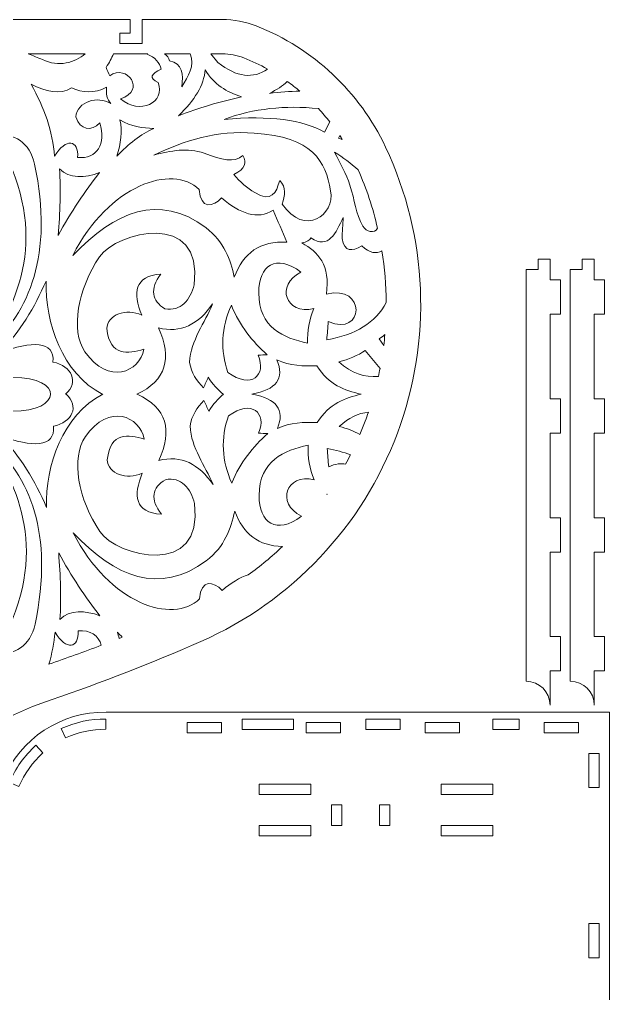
# Model space of a CAD drawing. Header units: millimetres. Extents: x -416 to 416, y -276 to 276.
# Drawn here: x -229.1 to -57.3, y -8.3 to 275.6 of the extents above; entities that cross this region are included whole.
import ezdxf

# ---------------------------------------------------------------- set-up
doc = ezdxf.new("R2010")
doc.units = ezdxf.units.MM
doc.header["$MEASUREMENT"] = 0
doc.layers.add('Camada 1', color=7, linetype='Continuous')

msp = doc.modelspace()

# ---------------------------------------------------------------- linework, layer by layer
at = {"layer": 'Camada 1', "color": 250, "lineweight": 20}
for points, knots in [([(-290.6344, 275.5761), (-290.6344, 275.5761), (-377.8679, 275.5761), (-377.8679, 275.5761), (-377.8679, 275.5761), (-377.8679, 275.5761), (-377.8679, 268.5761), (-377.8679, 268.5761), (-377.8679, 268.5761), (-377.8679, 268.5761), (-387.3679, 268.5761), (-387.3679, 268.5761), (-387.3679, 268.5761), (-387.3679, 268.5761), (-387.3679, 271.5761), (-387.3679, 271.5761), (-387.3679, 271.5761), (-387.3679, 271.5761), (-384.2682, 271.5761), (-384.2682, 271.5761), (-384.2682, 271.5761), (-384.0046, 270.9594), (-383.4543, 270.5352), (-382.818, 270.5352), (-382.818, 270.5352), (-382.1818, 270.5352), (-381.6314, 270.9594), (-381.3679, 271.5761), (-381.3679, 271.5761), (-381.3679, 271.5761), (-381.3679, 275.5761), (-381.3679, 275.5761), (-381.3679, 275.5761), (-381.3679, 275.5761), (-406.3679, 275.5761), (-406.3679, 275.5761), (-406.3679, 275.5761), (-406.3679, 275.5761), (-406.3679, -3.223), (-406.3679, -3.223), (-406.3679, -3.223), (-406.3679, -3.223), (-314.7693, -3.223), (-314.7693, -3.223), (-314.7693, -3.223), (-301.6528, -3.4083), (-289.7517, 4.4303), (-284.7424, 16.554), (-284.7424, 16.554), (-272.896, 45.2252), (-249.2413, 67.3809), (-219.8569, 77.3276), (-219.8569, 77.3276), (-205.1002, 82.3227), (-190.5745, 87.9761), (-176.3235, 94.2707), (-176.3235, 94.2707), (-149.8342, 105.971), (-129.1857, 127.8633), (-119.0531, 154.9909), (-119.0531, 154.9909), (-108.9206, 182.1185), (-110.1611, 212.1867), (-122.494, 238.388), (-122.494, 238.388), (-130.0882, 254.5215), (-143.5531, 267.1487), (-160.1405, 273.6924), (-160.1405, 273.6924), (-163.2956, 274.937), (-166.657, 275.5761), (-170.0487, 275.5761), (-170.0487, 275.5761), (-170.0487, 275.5761), (-193.4011, 275.5761), (-193.4011, 275.5761), (-193.4011, 275.5761), (-193.4011, 275.5761), (-193.4011, 268.5761), (-193.4011, 268.5761), (-193.4011, 268.5761), (-193.4011, 268.5761), (-199.9011, 268.5761), (-199.9011, 268.5761), (-199.9011, 268.5761), (-199.9011, 268.5761), (-199.9011, 271.5761), (-199.9011, 271.5761), (-199.9011, 271.5761), (-199.9011, 271.5761), (-196.9011, 271.5761), (-196.9011, 271.5761), (-196.9011, 271.5761), (-196.9011, 271.5761), (-196.9011, 275.5761), (-196.9011, 275.5761), (-196.9011, 275.5761), (-196.9011, 275.5761), (-287.1344, 275.5761), (-287.1344, 275.5761), (-287.1344, 275.5761), (-287.1344, 275.5761), (-287.1344, 268.5761), (-287.1344, 268.5761), (-287.1344, 268.5761), (-287.1344, 268.5761), (-293.6344, 268.5761), (-293.6344, 268.5761), (-293.6344, 268.5761), (-293.6344, 268.5761), (-293.6344, 271.5761), (-293.6344, 271.5761), (-293.6344, 271.5761), (-293.6344, 271.5761), (-290.6344, 271.5761), (-290.6344, 271.5761), (-290.6344, 271.5761), (-290.6344, 271.5761), (-290.6344, 275.5761), (-290.6344, 275.5761)], [0, 0, 0, 0, 0.03225806, 0.03225806, 0.03225806, 0.03225806, 0.06451613, 0.06451613, 0.06451613, 0.06451613, 0.09677419, 0.09677419, 0.09677419, 0.09677419, 0.12903226, 0.12903226, 0.12903226, 0.12903226, 0.16129032, 0.16129032, 0.16129032, 0.16129032, 0.19354839, 0.19354839, 0.19354839, 0.19354839, 0.22580645, 0.22580645, 0.22580645, 0.22580645, 0.25806452, 0.25806452, 0.25806452, 0.25806452, 0.29032258, 0.29032258, 0.29032258, 0.29032258, 0.32258065, 0.32258065, 0.32258065, 0.32258065, 0.35483871, 0.35483871, 0.35483871, 0.35483871, 0.38709677, 0.38709677, 0.38709677, 0.38709677, 0.41935484, 0.41935484, 0.41935484, 0.41935484, 0.4516129, 0.4516129, 0.4516129, 0.4516129, 0.48387097, 0.48387097, 0.48387097, 0.48387097, 0.51612903, 0.51612903, 0.51612903, 0.51612903, 0.5483871, 0.5483871, 0.5483871, 0.5483871, 0.58064516, 0.58064516, 0.58064516, 0.58064516, 0.61290323, 0.61290323, 0.61290323, 0.61290323, 0.64516129, 0.64516129, 0.64516129, 0.64516129, 0.67741935, 0.67741935, 0.67741935, 0.67741935, 0.70967742, 0.70967742, 0.70967742, 0.70967742, 0.74193548, 0.74193548, 0.74193548, 0.74193548, 0.77419355, 0.77419355, 0.77419355, 0.77419355, 0.80645161, 0.80645161, 0.80645161, 0.80645161, 0.83870968, 0.83870968, 0.83870968, 0.83870968, 0.87096774, 0.87096774, 0.87096774, 0.87096774, 0.90322581, 0.90322581, 0.90322581, 0.90322581, 0.93548387, 0.93548387, 0.93548387, 0.93548387, 1, 1, 1, 1]), ([(-209.9762, 265.5761), (-209.9762, 265.5761), (-226.5545, 265.5761), (-226.5545, 265.5761), (-226.5545, 265.5761), (-225.1824, 265.0114), (-223.803, 264.4577), (-222.4164, 263.9148), (-222.4164, 263.9148), (-217.8004, 261.5439), (-212.9286, 263.0117), (-209.9762, 265.5761)], [0, 0, 0, 0, 0.25, 0.25, 0.25, 0.25, 0.5, 0.5, 0.5, 0.5, 1, 1, 1, 1]), ([(-191.75, 265.5761), (-191.75, 265.5761), (-201.7753, 265.5761), (-201.7753, 265.5761), (-201.7753, 265.5761), (-202.2512, 264.3292), (-202.9515, 263.0151), (-203.9098, 261.6235), (-203.9098, 261.6235), (-203.5574, 260.8011), (-203.205, 259.9784), (-202.8526, 259.156), (-202.8526, 259.156), (-197.7942, 262.7924), (-192.0978, 254.8199), (-199.68, 252.4585), (-199.68, 252.4585), (-194.0735, 247.5916), (-186.4816, 251.4353), (-188.7523, 257.2172), (-188.7523, 257.2172), (-191.606, 258.5101), (-190.6586, 259.8022), (-187.8713, 261.0949), (-187.8713, 261.0949), (-188.2777, 263.0363), (-189.6385, 264.5), (-191.9249, 265.5012), (-191.9249, 265.5012), (-191.9249, 265.5012), (-191.75, 265.5761), (-191.75, 265.5761)], [0, 0, 0, 0, 0.11111111, 0.11111111, 0.11111111, 0.11111111, 0.22222222, 0.22222222, 0.22222222, 0.22222222, 0.33333333, 0.33333333, 0.33333333, 0.33333333, 0.44444444, 0.44444444, 0.44444444, 0.44444444, 0.55555556, 0.55555556, 0.55555556, 0.55555556, 0.66666667, 0.66666667, 0.66666667, 0.66666667, 0.77777778, 0.77777778, 0.77777778, 0.77777778, 1, 1, 1, 1]), ([(-179.3784, 265.5761), (-179.3784, 265.5761), (-186.9104, 265.5761), (-186.9104, 265.5761), (-186.9104, 265.5761), (-186.1332, 265.0423), (-185.6158, 264.3783), (-185.4035, 263.5623), (-185.4035, 263.5623), (-181.7533, 262.6864), (-181.2954, 259.6818), (-181.8785, 255.9835), (-181.8785, 255.9835), (-179.9769, 259.0284), (-177.938, 262.0538), (-179.3784, 265.5761)], [0, 0, 0, 0, 0.2, 0.2, 0.2, 0.2, 0.4, 0.4, 0.4, 0.4, 0.6, 0.6, 0.6, 0.6, 1, 1, 1, 1]), ([(-156.8764, 261.128), (-159.1047, 262.3556), (-161.4194, 263.447), (-163.8102, 264.3901), (-163.8102, 264.3901), (-165.7957, 265.1733), (-167.9143, 265.5761), (-170.0487, 265.5761), (-170.0487, 265.5761), (-170.0487, 265.5761), (-173.4, 265.5761), (-173.4, 265.5761), (-173.4, 265.5761), (-173.4, 265.5761), (-171.3036, 263.0337), (-171.3036, 263.0337), (-171.3036, 263.0337), (-165.7869, 258.6237), (-161.0256, 258.244), (-156.8764, 261.128)], [0, 0, 0, 0, 0.16666667, 0.16666667, 0.16666667, 0.16666667, 0.33333333, 0.33333333, 0.33333333, 0.33333333, 0.5, 0.5, 0.5, 0.5, 0.66666667, 0.66666667, 0.66666667, 0.66666667, 1, 1, 1, 1]), ([(-175.0048, 260.9186), (-172.5936, 256.6038), (-168.7226, 254.4793), (-164.4298, 252.9873), (-164.4298, 252.9873), (-170.7893, 251.6647), (-176.8706, 249.7863), (-182.7599, 247.5235), (-182.7599, 247.5235), (-178.1082, 251.9885), (-175.4269, 256.4539), (-175.0048, 260.9186)], [0, 0, 0, 0, 0.25, 0.25, 0.25, 0.25, 0.5, 0.5, 0.5, 0.5, 1, 1, 1, 1]), ([(-212.1938, 235.3621), (-211.8342, 240.4287), (-215.6671, 241.224), (-218.8914, 235.7148), (-218.8914, 235.7148), (-219.4963, 242.9471), (-221.8703, 249.9262), (-225.7649, 256.6886), (-225.7649, 256.6886), (-221.4344, 254.564), (-217.3454, 253.5221), (-213.9562, 255.631), (-213.9562, 255.631), (-210.7513, 254.2718), (-207.4087, 253.8758), (-203.7336, 255.8072), (-203.7336, 255.8072), (-204.0089, 253.9921), (-203.6345, 252.3937), (-202.4999, 251.0485), (-202.4999, 251.0485), (-206.4121, 253.4399), (-212.2184, 251.7139), (-212.7224, 247.1711), (-212.7224, 247.1711), (-211.5051, 243.2873), (-208.1832, 242.8859), (-205.6725, 245.4082), (-205.6725, 245.4082), (-203.8965, 239.3233), (-206.5082, 234.8079), (-212.1938, 235.3621)], [0, 0, 0, 0, 0.11111111, 0.11111111, 0.11111111, 0.11111111, 0.22222222, 0.22222222, 0.22222222, 0.22222222, 0.33333333, 0.33333333, 0.33333333, 0.33333333, 0.44444444, 0.44444444, 0.44444444, 0.44444444, 0.55555556, 0.55555556, 0.55555556, 0.55555556, 0.66666667, 0.66666667, 0.66666667, 0.66666667, 0.77777778, 0.77777778, 0.77777778, 0.77777778, 1, 1, 1, 1]), ([(-147.48, 254.7207), (-148.6525, 255.6951), (-149.8631, 256.6249), (-151.1086, 257.5087), (-151.1086, 257.5087), (-152.4558, 256.2296), (-154.1815, 255.0574), (-156.3223, 254.0449), (-156.3223, 254.0449), (-153.3128, 254.3943), (-150.3635, 254.6234), (-147.48, 254.7207)], [0, 0, 0, 0, 0.25, 0.25, 0.25, 0.25, 0.5, 0.5, 0.5, 0.5, 1, 1, 1, 1]), ([(-138.7421, 245.7616), (-139.7893, 247.0876), (-140.8911, 248.3671), (-142.0438, 249.5975), (-142.0438, 249.5975), (-151.7186, 250.5904), (-160.9134, 249.6614), (-169.5412, 246.466), (-169.5412, 246.466), (-156.1776, 247.6395), (-146.5973, 246.2908), (-140.2834, 242.7648), (-140.2834, 242.7648), (-140.2834, 242.7648), (-138.7421, 245.7616), (-138.7421, 245.7616)], [0, 0, 0, 0, 0.2, 0.2, 0.2, 0.2, 0.4, 0.4, 0.4, 0.4, 0.6, 0.6, 0.6, 0.6, 1, 1, 1, 1]), ([(-189.9861, 243.8223), (-193.8194, 242.1186), (-197.3739, 239.2984), (-200.7375, 235.7148), (-200.7375, 235.7148), (-199.5929, 239.4521), (-199.1206, 243.0222), (-199.8562, 246.2898), (-199.8562, 246.2898), (-196.5661, 244.3112), (-193.2764, 243.9163), (-189.9861, 243.8223)], [0, 0, 0, 0, 0.25, 0.25, 0.25, 0.25, 0.5, 0.5, 0.5, 0.5, 1, 1, 1, 1]), ([(-224.7225, 233.4366), (-219.1416, 206.9201), (-226.2569, 190.3803), (-238.2019, 179.6304), (-238.2019, 179.6304), (-228.5108, 195.8226), (-220.3295, 214.0206), (-236.0853, 242.0143), (-236.0853, 242.0143), (-230.8243, 242.3967), (-226.0689, 239.834), (-224.7225, 233.4366)], [0, 0, 0, 0, 0.25, 0.25, 0.25, 0.25, 0.5, 0.5, 0.5, 0.5, 1, 1, 1, 1]), ([(-175.3574, 236.5958), (-180.0503, 238.3518), (-185.1098, 237.2648), (-189.9861, 236.0672), (-189.9861, 236.0672), (-180.9967, 240.2812), (-171.6009, 243.3751), (-160.7286, 242.4124), (-160.7286, 242.4124), (-143.8276, 241.436), (-139.8737, 234.1832), (-138.5211, 225.6684), (-138.5211, 225.6684), (-137.1672, 218.5347), (-145.9711, 212.1342), (-152.6211, 221.791), (-152.6211, 221.791), (-151.7651, 224.2639), (-151.3545, 226.6632), (-153.3262, 228.6648), (-153.3262, 228.6648), (-154.3286, 225.0287), (-155.7737, 222.1678), (-160.5524, 225.1396), (-160.5524, 225.1396), (-162.8613, 226.3979), (-164.8831, 228.2289), (-166.721, 230.4272), (-166.721, 230.4272), (-163.2757, 231.9921), (-162.8229, 233.8564), (-164.0774, 235.891), (-164.0774, 235.891), (-166.6212, 233.6935), (-170.2094, 234.6696), (-175.3574, 236.5958)], [0, 0, 0, 0, 0.1, 0.1, 0.1, 0.1, 0.2, 0.2, 0.2, 0.2, 0.3, 0.3, 0.3, 0.3, 0.4, 0.4, 0.4, 0.4, 0.5, 0.5, 0.5, 0.5, 0.6, 0.6, 0.6, 0.6, 0.7, 0.7, 0.7, 0.7, 0.8, 0.8, 0.8, 0.8, 1, 1, 1, 1]), ([(-135.1123, 240.6349), (-135.3466, 241.0055), (-135.5847, 241.3734), (-135.8267, 241.7383), (-135.8267, 241.7383), (-135.8267, 241.7383), (-136.2298, 241.0022), (-136.2298, 241.0022), (-136.2298, 241.0022), (-135.8421, 240.8899), (-135.4695, 240.7675), (-135.1123, 240.6349)], [0, 0, 0, 0, 0.25, 0.25, 0.25, 0.25, 0.5, 0.5, 0.5, 0.5, 1, 1, 1, 1]), ([(-124.8253, 214.7498), (-126.1723, 220.558), (-128.0556, 226.2586), (-130.4705, 231.7695), (-130.4705, 231.7695), (-132.5748, 233.6776), (-134.8898, 235.3477), (-137.3286, 236.8622), (-137.3286, 236.8622), (-135.7424, 233.6896), (-133.9849, 230.6362), (-132.8649, 227.2707), (-132.8649, 227.2707), (-131.4414, 222.994), (-131.215, 218.8943), (-129.0933, 215.3721), (-129.0933, 215.3721), (-128.0467, 213.6349), (-125.8017, 213.0522), (-124.8253, 214.7498)], [0, 0, 0, 0, 0.16666667, 0.16666667, 0.16666667, 0.16666667, 0.33333333, 0.33333333, 0.33333333, 0.33333333, 0.5, 0.5, 0.5, 0.5, 0.66666667, 0.66666667, 0.66666667, 0.66666667, 1, 1, 1, 1]), ([(-166.5448, 200.4646), (-163.9708, 207.562), (-158.9554, 211.1095), (-151.2111, 210.6871), (-151.2111, 210.6871), (-152.5624, 213.8008), (-153.9134, 216.9147), (-155.2647, 220.0284), (-155.2647, 220.0284), (-159.6933, 217.0323), (-164.878, 219.0295), (-170.246, 223.5534), (-170.246, 223.5534), (-172.6646, 220.9276), (-176.4116, 220.1006), (-176.7674, 226.0209), (-176.7674, 226.0209), (-184.6826, 233.5813), (-202.986, 227.4493), (-213.6038, 206.8095), (-213.6038, 206.8095), (-201.3028, 219.7041), (-188.5403, 225.0571), (-174.8286, 214.9172), (-174.8286, 214.9172), (-169.4085, 210.6902), (-167.7176, 205.6352), (-166.5448, 200.4646)], [0, 0, 0, 0, 0.125, 0.125, 0.125, 0.125, 0.25, 0.25, 0.25, 0.25, 0.375, 0.375, 0.375, 0.375, 0.5, 0.5, 0.5, 0.5, 0.625, 0.625, 0.625, 0.625, 0.75, 0.75, 0.75, 0.75, 1, 1, 1, 1]), ([(-205.8487, 230.9561), (-209.93, 225.5739), (-214.2233, 219.4178), (-217.8339, 212.626), (-217.8339, 212.626), (-217.3395, 219.2767), (-217.0342, 225.8336), (-217.4812, 232.0133), (-217.4812, 232.0133), (-214.6539, 229.1973), (-209.9686, 229.3658), (-205.8487, 230.9561)], [0, 0, 0, 0, 0.25, 0.25, 0.25, 0.25, 0.5, 0.5, 0.5, 0.5, 1, 1, 1, 1]), ([(-203.6673, 185.4923), (-202.8029, 177.1775), (-197.5334, 178.1526), (-192.8984, 179.457), (-192.8984, 179.457), (-194.1683, 172.8593), (-203.1445, 168.7873), (-210.0575, 178.747), (-210.0575, 178.747), (-214.3516, 184.9339), (-212.149, 197.0881), (-205.7972, 206.4384), (-205.7972, 206.4384), (-200.8766, 213.682), (-175.56, 220.1767), (-178.2242, 198.273), (-178.2242, 198.273), (-179.3022, 193.9125), (-182.1541, 190.3242), (-186.7446, 191.2911), (-186.7446, 191.2911), (-190.6361, 193.4294), (-191.2162, 197.1599), (-187.9281, 201.3497), (-187.9281, 201.3497), (-195.7022, 200.8524), (-196.1301, 195.8915), (-193.4901, 189.3976), (-193.4901, 189.3976), (-198.0147, 191.5769), (-203.5213, 189.5059), (-203.6673, 185.4923)], [0, 0, 0, 0, 0.11111111, 0.11111111, 0.11111111, 0.11111111, 0.22222222, 0.22222222, 0.22222222, 0.22222222, 0.33333333, 0.33333333, 0.33333333, 0.33333333, 0.44444444, 0.44444444, 0.44444444, 0.44444444, 0.55555556, 0.55555556, 0.55555556, 0.55555556, 0.66666667, 0.66666667, 0.66666667, 0.66666667, 0.77777778, 0.77777778, 0.77777778, 0.77777778, 1, 1, 1, 1]), ([(-122.2901, 193.1012), (-122.3171, 198.1363), (-122.7327, 203.1671), (-123.5315, 208.1436), (-123.5315, 208.1436), (-125.1899, 207.2102), (-127.0851, 207.4019), (-129.4024, 209.5976), (-129.4024, 209.5976), (-132.254, 207.9433), (-134.5182, 207.7553), (-135.1318, 211.6937), (-135.1318, 211.6937), (-135.1318, 213.7898), (-134.8524, 215.7463), (-134.8524, 217.8424), (-134.8524, 217.8424), (-136.9562, 213.4136), (-139.0559, 208.3808), (-144.2152, 211.9734), (-144.2152, 211.9734), (-144.6198, 211.3008), (-145.3472, 210.7361), (-146.8701, 210.4361), (-146.8701, 210.4361), (-142.1075, 207.8391), (-138.5341, 204.0526), (-139.7433, 195.4838), (-139.7433, 195.4838), (-128.0065, 198.6144), (-128.5918, 182.8242), (-139.1844, 187.5184), (-139.1844, 187.5184), (-139.3243, 185.7018), (-139.4639, 184.0252), (-139.6037, 182.2085), (-139.6037, 182.2085), (-131.293, 183.678), (-125.3676, 187.1777), (-122.2901, 193.1012)], [0, 0, 0, 0, 0.09090909, 0.09090909, 0.09090909, 0.09090909, 0.18181818, 0.18181818, 0.18181818, 0.18181818, 0.27272727, 0.27272727, 0.27272727, 0.27272727, 0.36363636, 0.36363636, 0.36363636, 0.36363636, 0.45454545, 0.45454545, 0.45454545, 0.45454545, 0.54545455, 0.54545455, 0.54545455, 0.54545455, 0.63636364, 0.63636364, 0.63636364, 0.63636364, 0.72727273, 0.72727273, 0.72727273, 0.72727273, 0.81818182, 0.81818182, 0.81818182, 0.81818182, 1, 1, 1, 1]), ([(-143.3766, 191.2916), (-144.7658, 188.1339), (-145.295, 184.761), (-145.1933, 181.2301), (-145.1933, 181.2301), (-152.1365, 182.76), (-159.3993, 185.6951), (-159.4469, 195.9031), (-159.4469, 195.9031), (-159.4841, 203.8303), (-154.3704, 207.5033), (-147.1495, 201.9119), (-147.1495, 201.9119), (-154.5655, 198.085), (-151.7454, 189.5113), (-143.3766, 191.2916)], [0, 0, 0, 0, 0.2, 0.2, 0.2, 0.2, 0.4, 0.4, 0.4, 0.4, 0.6, 0.6, 0.6, 0.6, 1, 1, 1, 1]), ([(-81.5816, 202.6962), (-81.5816, 202.6962), (-81.5816, 82.6962), (-81.5816, 82.6962), (-81.5816, 82.6962), (-77.7156, 82.6962), (-74.5816, 79.5622), (-74.5816, 75.6962), (-74.5816, 75.6962), (-74.5816, 75.6962), (-74.5816, 85.6962), (-74.5816, 85.6962), (-74.5816, 85.6962), (-74.5816, 85.6962), (-71.5816, 85.6962), (-71.5816, 85.6962), (-71.5816, 85.6962), (-71.5816, 85.6962), (-71.5816, 95.6962), (-71.5816, 95.6962), (-71.5816, 95.6962), (-71.5816, 95.6962), (-74.5816, 95.6962), (-74.5816, 95.6962), (-74.5816, 95.6962), (-74.5816, 95.6962), (-74.5816, 120.3629), (-74.5816, 120.3629), (-74.5816, 120.3629), (-74.5816, 120.3629), (-71.5816, 120.3629), (-71.5816, 120.3629), (-71.5816, 120.3629), (-71.5816, 120.3629), (-71.5816, 130.3629), (-71.5816, 130.3629), (-71.5816, 130.3629), (-71.5816, 130.3629), (-74.5816, 130.3629), (-74.5816, 130.3629), (-74.5816, 130.3629), (-74.5816, 130.3629), (-74.5816, 155.0295), (-74.5816, 155.0295), (-74.5816, 155.0295), (-74.5816, 155.0295), (-71.5816, 155.0295), (-71.5816, 155.0295), (-71.5816, 155.0295), (-71.5816, 155.0295), (-71.5816, 165.0295), (-71.5816, 165.0295), (-71.5816, 165.0295), (-71.5816, 165.0295), (-74.5816, 165.0295), (-74.5816, 165.0295), (-74.5816, 165.0295), (-74.5816, 165.0295), (-74.5816, 189.6962), (-74.5816, 189.6962), (-74.5816, 189.6962), (-74.5816, 189.6962), (-71.5816, 189.6962), (-71.5816, 189.6962), (-71.5816, 189.6962), (-71.5816, 189.6962), (-71.5816, 199.6962), (-71.5816, 199.6962), (-71.5816, 199.6962), (-71.5816, 199.6962), (-74.5816, 199.6962), (-74.5816, 199.6962), (-74.5816, 199.6962), (-74.5816, 199.6962), (-74.5816, 205.6962), (-74.5816, 205.6962), (-74.5816, 205.6962), (-74.5816, 205.6962), (-78.0816, 205.6962), (-78.0816, 205.6962), (-78.0816, 205.6962), (-78.0816, 205.6962), (-78.0816, 202.6962), (-78.0816, 202.6962), (-78.0816, 202.6962), (-78.0816, 202.6962), (-81.5816, 202.6962), (-81.5816, 202.6962)], [0, 0, 0, 0, 0.04347826, 0.04347826, 0.04347826, 0.04347826, 0.08695652, 0.08695652, 0.08695652, 0.08695652, 0.13043478, 0.13043478, 0.13043478, 0.13043478, 0.17391304, 0.17391304, 0.17391304, 0.17391304, 0.2173913, 0.2173913, 0.2173913, 0.2173913, 0.26086957, 0.26086957, 0.26086957, 0.26086957, 0.30434783, 0.30434783, 0.30434783, 0.30434783, 0.34782609, 0.34782609, 0.34782609, 0.34782609, 0.39130435, 0.39130435, 0.39130435, 0.39130435, 0.43478261, 0.43478261, 0.43478261, 0.43478261, 0.47826087, 0.47826087, 0.47826087, 0.47826087, 0.52173913, 0.52173913, 0.52173913, 0.52173913, 0.56521739, 0.56521739, 0.56521739, 0.56521739, 0.60869565, 0.60869565, 0.60869565, 0.60869565, 0.65217391, 0.65217391, 0.65217391, 0.65217391, 0.69565217, 0.69565217, 0.69565217, 0.69565217, 0.73913043, 0.73913043, 0.73913043, 0.73913043, 0.7826087, 0.7826087, 0.7826087, 0.7826087, 0.82608696, 0.82608696, 0.82608696, 0.82608696, 0.86956522, 0.86956522, 0.86956522, 0.86956522, 0.91304348, 0.91304348, 0.91304348, 0.91304348, 1, 1, 1, 1]), ([(-68.6883, 202.6962), (-68.6883, 202.6962), (-68.6883, 82.6962), (-68.6883, 82.6962), (-68.6883, 82.6962), (-64.8223, 82.6962), (-61.6883, 79.5622), (-61.6883, 75.6962), (-61.6883, 75.6962), (-61.6883, 75.6962), (-61.6883, 85.6962), (-61.6883, 85.6962), (-61.6883, 85.6962), (-61.6883, 85.6962), (-58.6883, 85.6962), (-58.6883, 85.6962), (-58.6883, 85.6962), (-58.6883, 85.6962), (-58.6883, 95.6962), (-58.6883, 95.6962), (-58.6883, 95.6962), (-58.6883, 95.6962), (-61.6883, 95.6962), (-61.6883, 95.6962), (-61.6883, 95.6962), (-61.6883, 95.6962), (-61.6883, 120.3629), (-61.6883, 120.3629), (-61.6883, 120.3629), (-61.6883, 120.3629), (-58.6883, 120.3629), (-58.6883, 120.3629), (-58.6883, 120.3629), (-58.6883, 120.3629), (-58.6883, 130.3629), (-58.6883, 130.3629), (-58.6883, 130.3629), (-58.6883, 130.3629), (-61.6883, 130.3629), (-61.6883, 130.3629), (-61.6883, 130.3629), (-61.6883, 130.3629), (-61.6883, 155.0295), (-61.6883, 155.0295), (-61.6883, 155.0295), (-61.6883, 155.0295), (-58.6883, 155.0295), (-58.6883, 155.0295), (-58.6883, 155.0295), (-58.6883, 155.0295), (-58.6883, 165.0295), (-58.6883, 165.0295), (-58.6883, 165.0295), (-58.6883, 165.0295), (-61.6883, 165.0295), (-61.6883, 165.0295), (-61.6883, 165.0295), (-61.6883, 165.0295), (-61.6883, 189.6962), (-61.6883, 189.6962), (-61.6883, 189.6962), (-61.6883, 189.6962), (-58.6883, 189.6962), (-58.6883, 189.6962), (-58.6883, 189.6962), (-58.6883, 189.6962), (-58.6883, 199.6962), (-58.6883, 199.6962), (-58.6883, 199.6962), (-58.6883, 199.6962), (-61.6883, 199.6962), (-61.6883, 199.6962), (-61.6883, 199.6962), (-61.6883, 199.6962), (-61.6883, 205.6962), (-61.6883, 205.6962), (-61.6883, 205.6962), (-61.6883, 205.6962), (-65.1883, 205.6962), (-65.1883, 205.6962), (-65.1883, 205.6962), (-65.1883, 205.6962), (-65.1883, 202.6962), (-65.1883, 202.6962), (-65.1883, 202.6962), (-65.1883, 202.6962), (-68.6883, 202.6962), (-68.6883, 202.6962)], [0, 0, 0, 0, 0.04347826, 0.04347826, 0.04347826, 0.04347826, 0.08695652, 0.08695652, 0.08695652, 0.08695652, 0.13043478, 0.13043478, 0.13043478, 0.13043478, 0.17391304, 0.17391304, 0.17391304, 0.17391304, 0.2173913, 0.2173913, 0.2173913, 0.2173913, 0.26086957, 0.26086957, 0.26086957, 0.26086957, 0.30434783, 0.30434783, 0.30434783, 0.30434783, 0.34782609, 0.34782609, 0.34782609, 0.34782609, 0.39130435, 0.39130435, 0.39130435, 0.39130435, 0.43478261, 0.43478261, 0.43478261, 0.43478261, 0.47826087, 0.47826087, 0.47826087, 0.47826087, 0.52173913, 0.52173913, 0.52173913, 0.52173913, 0.56521739, 0.56521739, 0.56521739, 0.56521739, 0.60869565, 0.60869565, 0.60869565, 0.60869565, 0.65217391, 0.65217391, 0.65217391, 0.65217391, 0.69565217, 0.69565217, 0.69565217, 0.69565217, 0.73913043, 0.73913043, 0.73913043, 0.73913043, 0.7826087, 0.7826087, 0.7826087, 0.7826087, 0.82608696, 0.82608696, 0.82608696, 0.82608696, 0.86956522, 0.86956522, 0.86956522, 0.86956522, 0.91304348, 0.91304348, 0.91304348, 0.91304348, 1, 1, 1, 1]), ([(-221.2556, 133.3883), (-221.5991, 145.4669), (-216.5151, 160.388), (-204.8798, 166.3718), (-204.8798, 166.3718), (-204.8798, 166.3718), (-205.0181, 166.3718), (-205.0181, 166.3718), (-205.0181, 166.3718), (-216.6437, 172.3602), (-221.7236, 187.2741), (-221.3804, 199.3482), (-221.3804, 199.3482), (-224.6546, 191.685), (-229.0978, 184.3978), (-234.7483, 178.5165), (-234.7483, 178.5165), (-225.6245, 181.8041), (-218.7528, 182.1163), (-219.3752, 175.7315), (-219.3752, 175.7315), (-213.8243, 174.5677), (-211.7072, 169.9055), (-215.6991, 166.3646), (-215.6991, 166.3646), (-215.6991, 166.3646), (-215.5664, 166.3646), (-215.5664, 166.3646), (-215.5664, 166.3646), (-211.5853, 162.8248), (-213.7034, 158.168), (-219.2505, 157.0049), (-219.2505, 157.0049), (-218.6281, 150.6201), (-225.4998, 150.9323), (-234.6236, 154.2199), (-234.6236, 154.2199), (-228.9731, 148.3386), (-224.5299, 141.0514), (-221.2556, 133.3883)], [0, 0, 0, 0, 0.09090909, 0.09090909, 0.09090909, 0.09090909, 0.18181818, 0.18181818, 0.18181818, 0.18181818, 0.27272727, 0.27272727, 0.27272727, 0.27272727, 0.36363636, 0.36363636, 0.36363636, 0.36363636, 0.45454545, 0.45454545, 0.45454545, 0.45454545, 0.54545455, 0.54545455, 0.54545455, 0.54545455, 0.63636364, 0.63636364, 0.63636364, 0.63636364, 0.72727273, 0.72727273, 0.72727273, 0.72727273, 0.81818182, 0.81818182, 0.81818182, 0.81818182, 1, 1, 1, 1]), ([(-173.9949, 161.4279), (-172.7909, 163.5557), (-171.2421, 164.9939), (-169.6628, 166.3718), (-169.6628, 166.3718), (-169.6628, 166.3718), (-169.7958, 166.3718), (-169.7958, 166.3718), (-169.7958, 166.3718), (-171.3722, 167.7477), (-172.9176, 169.1843), (-174.1196, 171.3085), (-174.1196, 171.3085), (-174.5855, 170.2838), (-175.0511, 169.259), (-175.517, 168.2343), (-175.517, 168.2343), (-177.5196, 170.2144), (-179.0576, 172.5425), (-179.5696, 175.6406), (-179.5696, 175.6406), (-179.2338, 182.1711), (-175.14, 187.1501), (-172.8621, 192.6887), (-172.8621, 192.6887), (-176.909, 186.7416), (-182.2281, 184.0055), (-188.6527, 185.702), (-188.6527, 185.702), (-184.5775, 176.8966), (-186.3471, 170.3255), (-194.941, 166.3646), (-194.941, 166.3646), (-194.941, 166.3646), (-194.8011, 166.3646), (-194.8011, 166.3646), (-194.8011, 166.3646), (-186.2206, 162.4029), (-184.4554, 155.8345), (-188.528, 147.0344), (-188.528, 147.0344), (-182.1034, 148.7309), (-176.7843, 145.9948), (-172.7373, 140.0477), (-172.7373, 140.0477), (-175.0153, 145.5863), (-179.1091, 150.5653), (-179.4449, 157.0958), (-179.4449, 157.0958), (-178.9329, 160.1939), (-177.3949, 162.522), (-175.3923, 164.5021), (-175.3923, 164.5021), (-174.9264, 163.4774), (-174.4608, 162.4526), (-173.9949, 161.4279)], [0, 0, 0, 0, 0.06666667, 0.06666667, 0.06666667, 0.06666667, 0.13333333, 0.13333333, 0.13333333, 0.13333333, 0.2, 0.2, 0.2, 0.2, 0.26666667, 0.26666667, 0.26666667, 0.26666667, 0.33333333, 0.33333333, 0.33333333, 0.33333333, 0.4, 0.4, 0.4, 0.4, 0.46666667, 0.46666667, 0.46666667, 0.46666667, 0.53333333, 0.53333333, 0.53333333, 0.53333333, 0.6, 0.6, 0.6, 0.6, 0.66666667, 0.66666667, 0.66666667, 0.66666667, 0.73333333, 0.73333333, 0.73333333, 0.73333333, 0.8, 0.8, 0.8, 0.8, 0.86666667, 0.86666667, 0.86666667, 0.86666667, 1, 1, 1, 1]), ([(-159.5865, 177.7367), (-158.7016, 177.7833), (-157.8165, 177.8299), (-156.9316, 177.8765), (-156.9316, 177.8765), (-161.2582, 181.674), (-164.9487, 186.2358), (-167.4121, 192.2697), (-167.4121, 192.2697), (-170.3454, 185.7484), (-170.6735, 179.2273), (-168.3902, 172.7059), (-168.3902, 172.7059), (-161.6027, 167.7169), (-157.1032, 171.871), (-159.5865, 177.7367)], [0, 0, 0, 0, 0.2, 0.2, 0.2, 0.2, 0.4, 0.4, 0.4, 0.4, 0.6, 0.6, 0.6, 0.6, 1, 1, 1, 1]), ([(-123.0264, 180.5659), (-122.8964, 181.62), (-122.7838, 182.6759), (-122.6883, 183.7329), (-122.6883, 183.7329), (-123.2032, 183.3179), (-123.7681, 182.9029), (-124.3719, 182.488), (-124.3719, 182.488), (-124.3719, 182.488), (-123.0264, 180.5659), (-123.0264, 180.5659)], [0, 0, 0, 0, 0.25, 0.25, 0.25, 0.25, 0.5, 0.5, 0.5, 0.5, 1, 1, 1, 1]), ([(-124.5807, 171.4972), (-124.4114, 172.2649), (-124.2512, 173.0342), (-124.1007, 173.805), (-124.1007, 173.805), (-124.1007, 173.805), (-128.4243, 179.134), (-128.4243, 179.134), (-128.4243, 179.134), (-130.5683, 177.5983), (-133.2199, 176.5703), (-136.11, 175.7804), (-136.11, 175.7804), (-132.425, 172.2986), (-128.5503, 171.282), (-124.5807, 171.4972)], [0, 0, 0, 0, 0.2, 0.2, 0.2, 0.2, 0.4, 0.4, 0.4, 0.4, 0.6, 0.6, 0.6, 0.6, 1, 1, 1, 1]), ([(-142.4133, 158.074), (-138.842, 163.6948), (-134.2531, 165.2461), (-129.5573, 166.3718), (-129.5573, 166.3718), (-129.5573, 166.3718), (-129.7118, 166.3718), (-129.7118, 166.3718), (-129.7118, 166.3718), (-134.3973, 167.4969), (-138.9742, 169.0534), (-142.5381, 174.6624), (-142.5381, 174.6624), (-146.4042, 174.4539), (-150.2706, 174.6829), (-154.1368, 176.3393), (-154.1368, 176.3393), (-151.8422, 170.9389), (-154.3819, 167.666), (-161.4032, 166.3646), (-161.4032, 166.3646), (-161.4032, 166.3646), (-161.2411, 166.3646), (-161.2411, 166.3646), (-161.2411, 166.3646), (-154.2485, 165.0584), (-151.7216, 161.7877), (-154.0121, 156.3972), (-154.0121, 156.3972), (-150.1459, 158.0535), (-146.2795, 158.2825), (-142.4133, 158.074)], [0, 0, 0, 0, 0.11111111, 0.11111111, 0.11111111, 0.11111111, 0.22222222, 0.22222222, 0.22222222, 0.22222222, 0.33333333, 0.33333333, 0.33333333, 0.33333333, 0.44444444, 0.44444444, 0.44444444, 0.44444444, 0.55555556, 0.55555556, 0.55555556, 0.55555556, 0.66666667, 0.66666667, 0.66666667, 0.66666667, 0.77777778, 0.77777778, 0.77777778, 0.77777778, 1, 1, 1, 1]), ([(-231.2389, 161.4367), (-216.6167, 161.3028), (-216.1093, 171.3206), (-231.1045, 171.1832), (-231.1045, 171.1832), (-238.4898, 170.5847), (-244.1106, 168.5741), (-249.4799, 166.3632), (-249.4799, 166.3632), (-249.4799, 166.3632), (-249.6144, 166.2566), (-249.6144, 166.2566), (-249.6144, 166.2566), (-244.2451, 164.0457), (-238.6243, 162.0352), (-231.2389, 161.4367)], [0, 0, 0, 0, 0.2, 0.2, 0.2, 0.2, 0.4, 0.4, 0.4, 0.4, 0.6, 0.6, 0.6, 0.6, 1, 1, 1, 1]), ([(-159.4618, 154.9998), (-158.5769, 154.9531), (-157.6917, 154.9065), (-156.8068, 154.8599), (-156.8068, 154.8599), (-161.1335, 151.0624), (-164.8239, 146.5006), (-167.2873, 140.4667), (-167.2873, 140.4667), (-170.2207, 146.988), (-170.5488, 153.5091), (-168.2654, 160.0305), (-168.2654, 160.0305), (-161.478, 165.0195), (-156.9784, 160.8654), (-159.4618, 154.9998)], [0, 0, 0, 0, 0.2, 0.2, 0.2, 0.2, 0.4, 0.4, 0.4, 0.4, 0.6, 0.6, 0.6, 0.6, 1, 1, 1, 1]), ([(-203.5425, 147.2441), (-202.6781, 155.5589), (-197.4087, 154.5838), (-192.7737, 153.2794), (-192.7737, 153.2794), (-194.0435, 159.8771), (-203.0198, 163.9491), (-209.9328, 153.9894), (-209.9328, 153.9894), (-214.2269, 147.8025), (-212.0243, 135.6483), (-205.6725, 126.2981), (-205.6725, 126.2981), (-200.7519, 119.0544), (-175.4353, 112.5597), (-178.0995, 134.4634), (-178.0995, 134.4634), (-179.1775, 138.8239), (-182.0294, 142.4122), (-186.6199, 141.4453), (-186.6199, 141.4453), (-190.5114, 139.307), (-191.0915, 135.5766), (-187.8034, 131.3867), (-187.8034, 131.3867), (-195.5774, 131.8841), (-196.0054, 136.8449), (-193.3653, 143.3388), (-193.3653, 143.3388), (-197.89, 141.1595), (-203.3966, 143.2305), (-203.5425, 147.2441)], [0, 0, 0, 0, 0.11111111, 0.11111111, 0.11111111, 0.11111111, 0.22222222, 0.22222222, 0.22222222, 0.22222222, 0.33333333, 0.33333333, 0.33333333, 0.33333333, 0.44444444, 0.44444444, 0.44444444, 0.44444444, 0.55555556, 0.55555556, 0.55555556, 0.55555556, 0.66666667, 0.66666667, 0.66666667, 0.66666667, 0.77777778, 0.77777778, 0.77777778, 0.77777778, 1, 1, 1, 1]), ([(-129.9551, 154.6393), (-129.4182, 155.9095), (-128.9055, 157.1927), (-128.421, 158.4899), (-128.421, 158.4899), (-128.0922, 159.3703), (-127.7782, 160.2548), (-127.4759, 161.1425), (-127.4759, 161.1425), (-130.3915, 160.7745), (-133.241, 159.549), (-135.9852, 156.956), (-135.9852, 156.956), (-133.8, 156.3588), (-131.7513, 155.6253), (-129.9551, 154.6393)], [0, 0, 0, 0, 0.2, 0.2, 0.2, 0.2, 0.4, 0.4, 0.4, 0.4, 0.6, 0.6, 0.6, 0.6, 1, 1, 1, 1]), ([(-224.5978, 99.2998), (-219.0169, 125.8163), (-226.1322, 142.3561), (-238.0772, 153.106), (-238.0772, 153.106), (-228.386, 136.9138), (-220.2048, 118.7158), (-235.9606, 90.7221), (-235.9606, 90.7221), (-230.6996, 90.3397), (-225.9442, 92.9024), (-224.5978, 99.2998)], [0, 0, 0, 0, 0.25, 0.25, 0.25, 0.25, 0.5, 0.5, 0.5, 0.5, 1, 1, 1, 1]), ([(-143.2519, 141.4448), (-144.6411, 144.6025), (-145.1702, 147.9754), (-145.0686, 151.5063), (-145.0686, 151.5063), (-152.0117, 149.9765), (-159.2746, 147.0413), (-159.3222, 136.8333), (-159.3222, 136.8333), (-159.3593, 128.9061), (-154.2456, 125.2331), (-147.0248, 130.8245), (-147.0248, 130.8245), (-154.4408, 134.6514), (-151.6206, 143.2251), (-143.2519, 141.4448)], [0, 0, 0, 0, 0.2, 0.2, 0.2, 0.2, 0.4, 0.4, 0.4, 0.4, 0.6, 0.6, 0.6, 0.6, 1, 1, 1, 1]), ([(-134.146, 145.9507), (-133.6565, 146.8488), (-133.1808, 147.7554), (-132.7189, 148.6704), (-132.7189, 148.6704), (-134.7543, 149.4751), (-137.0109, 150.0915), (-139.479, 150.5279), (-139.479, 150.5279), (-139.3391, 148.7112), (-139.1995, 147.0346), (-139.0597, 145.218), (-139.0597, 145.218), (-137.0596, 146.1043), (-135.4168, 146.2596), (-134.146, 145.9507)], [0, 0, 0, 0, 0.2, 0.2, 0.2, 0.2, 0.4, 0.4, 0.4, 0.4, 0.6, 0.6, 0.6, 0.6, 1, 1, 1, 1]), ([(-139.5985, 137.1023), (-139.5985, 137.1023), (-139.5132, 137.2267), (-139.5132, 137.2267), (-139.5132, 137.2267), (-139.5487, 137.2359), (-139.5829, 137.2431), (-139.6186, 137.2526), (-139.6186, 137.2526), (-139.6115, 137.2021), (-139.6053, 137.1525), (-139.5985, 137.1023)], [0, 0, 0, 0, 0.25, 0.25, 0.25, 0.25, 0.5, 0.5, 0.5, 0.5, 1, 1, 1, 1]), ([(-162.4702, 113.7108), (-158.9606, 116.2597), (-155.6322, 119.0357), (-152.5038, 122.0165), (-152.5038, 122.0165), (-159.4468, 122.0833), (-164.0067, 125.6171), (-166.4201, 132.2718), (-166.4201, 132.2718), (-167.5929, 127.1012), (-169.2838, 122.0462), (-174.7038, 117.8192), (-174.7038, 117.8192), (-188.4155, 107.6793), (-201.178, 113.0323), (-213.479, 125.9269), (-213.479, 125.9269), (-202.8613, 105.2872), (-184.5578, 99.1551), (-176.6427, 106.7155), (-176.6427, 106.7155), (-176.2869, 112.6358), (-172.5399, 111.8088), (-170.1213, 109.183), (-170.1213, 109.183), (-167.5053, 111.3877), (-164.9328, 112.9918), (-162.4702, 113.7108)], [0, 0, 0, 0, 0.125, 0.125, 0.125, 0.125, 0.25, 0.25, 0.25, 0.25, 0.375, 0.375, 0.375, 0.375, 0.5, 0.5, 0.5, 0.5, 0.625, 0.625, 0.625, 0.625, 0.75, 0.75, 0.75, 0.75, 1, 1, 1, 1]), ([(-205.7239, 101.7803), (-209.8052, 107.1625), (-214.0986, 113.3186), (-217.7091, 120.1104), (-217.7091, 120.1104), (-217.2148, 113.4597), (-216.9095, 106.9028), (-217.3564, 100.7231), (-217.3564, 100.7231), (-214.5291, 103.5391), (-209.8439, 103.3706), (-205.7239, 101.7803)], [0, 0, 0, 0, 0.25, 0.25, 0.25, 0.25, 0.5, 0.5, 0.5, 0.5, 1, 1, 1, 1]), ([(-220.5611, 87.6539), (-215.4421, 89.4162), (-210.3511, 91.2598), (-205.2907, 93.1835), (-205.2907, 93.1835), (-206.083, 96.0296), (-208.4546, 97.7266), (-212.0691, 97.3743), (-212.0691, 97.3743), (-211.7095, 92.3077), (-215.5423, 91.5124), (-218.7666, 97.0216), (-218.7666, 97.0216), (-219.0318, 93.8514), (-219.637, 90.7298), (-220.5611, 87.6539)], [0, 0, 0, 0, 0.2, 0.2, 0.2, 0.2, 0.4, 0.4, 0.4, 0.4, 0.6, 0.6, 0.6, 0.6, 1, 1, 1, 1]), ([(-200.1041, 95.1875), (-199.7953, 95.3087), (-199.4867, 95.4303), (-199.1782, 95.5521), (-199.1782, 95.5521), (-199.6604, 96.0261), (-200.1385, 96.5163), (-200.6128, 97.0216), (-200.6128, 97.0216), (-200.4241, 96.4055), (-200.2539, 95.794), (-200.1041, 95.1875)], [0, 0, 0, 0, 0.25, 0.25, 0.25, 0.25, 0.5, 0.5, 0.5, 0.5, 1, 1, 1, 1]), ([(-57.2609, -208.1044), (-57.2609, -208.1044), (-57.2609, 73.685), (-57.2609, 73.685), (-57.2609, 73.685), (-57.2609, 73.685), (-203.8595, 73.685), (-203.8595, 73.685), (-203.8595, 73.685), (-216.976, 73.8703), (-228.877, 66.0317), (-233.8863, 53.908), (-233.8863, 53.908), (-245.7327, 25.2368), (-269.3875, 3.0811), (-298.7719, -6.8656), (-298.7719, -6.8656), (-313.5286, -11.8607), (-328.0543, -17.5141), (-342.3053, -23.8087), (-342.3053, -23.8087), (-368.7946, -35.509), (-389.4431, -57.4012), (-399.5757, -84.5289), (-399.5757, -84.5289), (-409.7082, -111.6565), (-408.4677, -141.7247), (-396.1348, -167.926), (-396.1348, -167.926), (-384.4082, -192.8388), (-359.1657, -208.5629), (-331.6348, -208.1044), (-331.6348, -208.1044), (-331.6348, -208.1044), (-57.2609, -208.1044), (-57.2609, -208.1044)], [0, 0, 0, 0, 0.1, 0.1, 0.1, 0.1, 0.2, 0.2, 0.2, 0.2, 0.3, 0.3, 0.3, 0.3, 0.4, 0.4, 0.4, 0.4, 0.5, 0.5, 0.5, 0.5, 0.6, 0.6, 0.6, 0.6, 0.7, 0.7, 0.7, 0.7, 0.8, 0.8, 0.8, 0.8, 1, 1, 1, 1]), ([(-203.9704, 68.686), (-208.0207, 68.7372), (-212.0307, 67.8764), (-215.7031, 66.1674), (-215.7031, 66.1674), (-215.7031, 66.1674), (-216.9689, 68.8873), (-216.9689, 68.8873), (-216.9689, 68.8873), (-212.8884, 70.7862), (-208.4329, 71.7427), (-203.9325, 71.6858), (-203.9325, 71.6858), (-203.9325, 71.6858), (-203.9704, 68.686), (-203.9704, 68.686)], [0, 0, 0, 0, 0.2, 0.2, 0.2, 0.2, 0.4, 0.4, 0.4, 0.4, 0.6, 0.6, 0.6, 0.6, 1, 1, 1, 1]), ([(-149.2609, 68.685), (-149.2609, 68.685), (-164.2609, 68.685), (-164.2609, 68.685), (-164.2609, 68.685), (-164.2609, 68.685), (-164.2609, 71.685), (-164.2609, 71.685), (-164.2609, 71.685), (-164.2609, 71.685), (-149.2609, 71.685), (-149.2609, 71.685), (-149.2609, 71.685), (-149.2609, 71.685), (-149.2609, 68.685), (-149.2609, 68.685)], [0, 0, 0, 0, 0.2, 0.2, 0.2, 0.2, 0.4, 0.4, 0.4, 0.4, 0.6, 0.6, 0.6, 0.6, 1, 1, 1, 1]), ([(-118.2609, 68.685), (-118.2609, 68.685), (-128.2609, 68.685), (-128.2609, 68.685), (-128.2609, 68.685), (-128.2609, 68.685), (-128.2609, 71.685), (-128.2609, 71.685), (-128.2609, 71.685), (-128.2609, 71.685), (-118.2609, 71.685), (-118.2609, 71.685), (-118.2609, 71.685), (-118.2609, 71.685), (-118.2609, 68.685), (-118.2609, 68.685)], [0, 0, 0, 0, 0.2, 0.2, 0.2, 0.2, 0.4, 0.4, 0.4, 0.4, 0.6, 0.6, 0.6, 0.6, 1, 1, 1, 1]), ([(-83.5942, 68.685), (-83.5942, 68.685), (-91.2609, 68.685), (-91.2609, 68.685), (-91.2609, 68.685), (-91.2609, 68.685), (-91.2609, 71.685), (-91.2609, 71.685), (-91.2609, 71.685), (-91.2609, 71.685), (-83.5942, 71.685), (-83.5942, 71.685), (-83.5942, 71.685), (-83.5942, 71.685), (-83.5942, 68.685), (-83.5942, 68.685)], [0, 0, 0, 0, 0.2, 0.2, 0.2, 0.2, 0.4, 0.4, 0.4, 0.4, 0.6, 0.6, 0.6, 0.6, 1, 1, 1, 1]), ([(-170.2609, 67.685), (-170.2609, 67.685), (-180.2609, 67.685), (-180.2609, 67.685), (-180.2609, 67.685), (-180.2609, 67.685), (-180.2609, 70.685), (-180.2609, 70.685), (-180.2609, 70.685), (-180.2609, 70.685), (-170.2609, 70.685), (-170.2609, 70.685), (-170.2609, 70.685), (-170.2609, 70.685), (-170.2609, 67.685), (-170.2609, 67.685)], [0, 0, 0, 0, 0.2, 0.2, 0.2, 0.2, 0.4, 0.4, 0.4, 0.4, 0.6, 0.6, 0.6, 0.6, 1, 1, 1, 1]), ([(-135.5942, 67.685), (-135.5942, 67.685), (-145.5942, 67.685), (-145.5942, 67.685), (-145.5942, 67.685), (-145.5942, 67.685), (-145.5942, 70.685), (-145.5942, 70.685), (-145.5942, 70.685), (-145.5942, 70.685), (-135.5942, 70.685), (-135.5942, 70.685), (-135.5942, 70.685), (-135.5942, 70.685), (-135.5942, 67.685), (-135.5942, 67.685)], [0, 0, 0, 0, 0.2, 0.2, 0.2, 0.2, 0.4, 0.4, 0.4, 0.4, 0.6, 0.6, 0.6, 0.6, 1, 1, 1, 1]), ([(-110.9276, 67.685), (-110.9276, 67.685), (-110.9276, 70.685), (-110.9276, 70.685), (-110.9276, 70.685), (-110.9276, 70.685), (-100.9276, 70.685), (-100.9276, 70.685), (-100.9276, 70.685), (-100.9276, 70.685), (-100.9276, 67.685), (-100.9276, 67.685), (-100.9276, 67.685), (-100.9276, 67.685), (-110.9276, 67.685), (-110.9276, 67.685)], [0, 0, 0, 0, 0.2, 0.2, 0.2, 0.2, 0.4, 0.4, 0.4, 0.4, 0.6, 0.6, 0.6, 0.6, 1, 1, 1, 1]), ([(-66.2609, 67.685), (-66.2609, 67.685), (-76.2609, 67.685), (-76.2609, 67.685), (-76.2609, 67.685), (-76.2609, 67.685), (-76.2609, 70.685), (-76.2609, 70.685), (-76.2609, 70.685), (-76.2609, 70.685), (-66.2609, 70.685), (-66.2609, 70.685), (-66.2609, 70.685), (-66.2609, 70.685), (-66.2609, 67.685), (-66.2609, 67.685)], [0, 0, 0, 0, 0.2, 0.2, 0.2, 0.2, 0.4, 0.4, 0.4, 0.4, 0.6, 0.6, 0.6, 0.6, 1, 1, 1, 1]), ([(-229.2652, 51.9987), (-229.2652, 51.9987), (-232.0379, 53.1443), (-232.0379, 53.1443), (-232.0379, 53.1443), (-230.3192, 57.3039), (-227.6866, 61.0235), (-224.3353, 64.0276), (-224.3353, 64.0276), (-224.3353, 64.0276), (-222.3329, 61.7936), (-222.3329, 61.7936), (-222.3329, 61.7936), (-225.3491, 59.09), (-227.7184, 55.7423), (-229.2652, 51.9987)], [0, 0, 0, 0, 0.2, 0.2, 0.2, 0.2, 0.4, 0.4, 0.4, 0.4, 0.6, 0.6, 0.6, 0.6, 1, 1, 1, 1]), ([(-63.2609, 51.685), (-63.2609, 51.685), (-63.2609, 61.685), (-63.2609, 61.685), (-63.2609, 61.685), (-63.2609, 61.685), (-60.2609, 61.685), (-60.2609, 61.685), (-60.2609, 61.685), (-60.2609, 61.685), (-60.2609, 51.685), (-60.2609, 51.685), (-60.2609, 51.685), (-60.2609, 51.685), (-63.2609, 51.685), (-63.2609, 51.685)], [0, 0, 0, 0, 0.2, 0.2, 0.2, 0.2, 0.4, 0.4, 0.4, 0.4, 0.6, 0.6, 0.6, 0.6, 1, 1, 1, 1]), ([(-159.2609, 49.685), (-159.2609, 49.685), (-159.2609, 52.685), (-159.2609, 52.685), (-159.2609, 52.685), (-159.2609, 52.685), (-144.2609, 52.685), (-144.2609, 52.685), (-144.2609, 52.685), (-144.2609, 52.685), (-144.2609, 49.685), (-144.2609, 49.685), (-144.2609, 49.685), (-144.2609, 49.685), (-159.2609, 49.685), (-159.2609, 49.685)], [0, 0, 0, 0, 0.2, 0.2, 0.2, 0.2, 0.4, 0.4, 0.4, 0.4, 0.6, 0.6, 0.6, 0.6, 1, 1, 1, 1]), ([(-106.2609, 49.685), (-106.2609, 49.685), (-106.2609, 52.685), (-106.2609, 52.685), (-106.2609, 52.685), (-106.2609, 52.685), (-91.2609, 52.685), (-91.2609, 52.685), (-91.2609, 52.685), (-91.2609, 52.685), (-91.2609, 49.685), (-91.2609, 49.685), (-91.2609, 49.685), (-91.2609, 49.685), (-106.2609, 49.685), (-106.2609, 49.685)], [0, 0, 0, 0, 0.2, 0.2, 0.2, 0.2, 0.4, 0.4, 0.4, 0.4, 0.6, 0.6, 0.6, 0.6, 1, 1, 1, 1]), ([(-138.2609, 40.685), (-138.2609, 40.685), (-138.2609, 46.685), (-138.2609, 46.685), (-138.2609, 46.685), (-138.2609, 46.685), (-135.2609, 46.685), (-135.2609, 46.685), (-135.2609, 46.685), (-135.2609, 46.685), (-135.2609, 40.685), (-135.2609, 40.685), (-135.2609, 40.685), (-135.2609, 40.685), (-138.2609, 40.685), (-138.2609, 40.685)], [0, 0, 0, 0, 0.2, 0.2, 0.2, 0.2, 0.4, 0.4, 0.4, 0.4, 0.6, 0.6, 0.6, 0.6, 1, 1, 1, 1]), ([(-124.2609, 40.685), (-124.2609, 40.685), (-124.2609, 46.685), (-124.2609, 46.685), (-124.2609, 46.685), (-124.2609, 46.685), (-121.2609, 46.685), (-121.2609, 46.685), (-121.2609, 46.685), (-121.2609, 46.685), (-121.2609, 40.685), (-121.2609, 40.685), (-121.2609, 40.685), (-121.2609, 40.685), (-124.2609, 40.685), (-124.2609, 40.685)], [0, 0, 0, 0, 0.2, 0.2, 0.2, 0.2, 0.4, 0.4, 0.4, 0.4, 0.6, 0.6, 0.6, 0.6, 1, 1, 1, 1]), ([(-159.2609, 37.685), (-159.2609, 37.685), (-159.2609, 40.685), (-159.2609, 40.685), (-159.2609, 40.685), (-159.2609, 40.685), (-144.2609, 40.685), (-144.2609, 40.685), (-144.2609, 40.685), (-144.2609, 40.685), (-144.2609, 37.685), (-144.2609, 37.685), (-144.2609, 37.685), (-144.2609, 37.685), (-159.2609, 37.685), (-159.2609, 37.685)], [0, 0, 0, 0, 0.2, 0.2, 0.2, 0.2, 0.4, 0.4, 0.4, 0.4, 0.6, 0.6, 0.6, 0.6, 1, 1, 1, 1]), ([(-91.2609, 37.685), (-91.2609, 37.685), (-106.2609, 37.685), (-106.2609, 37.685), (-106.2609, 37.685), (-106.2609, 37.685), (-106.2609, 40.685), (-106.2609, 40.685), (-106.2609, 40.685), (-106.2609, 40.685), (-91.2609, 40.685), (-91.2609, 40.685), (-91.2609, 40.685), (-91.2609, 40.685), (-91.2609, 37.685), (-91.2609, 37.685)], [0, 0, 0, 0, 0.2, 0.2, 0.2, 0.2, 0.4, 0.4, 0.4, 0.4, 0.6, 0.6, 0.6, 0.6, 1, 1, 1, 1]), ([(-63.2609, 2.1271), (-63.2609, 2.1271), (-63.2609, 12.1271), (-63.2609, 12.1271), (-63.2609, 12.1271), (-63.2609, 12.1271), (-60.2609, 12.1271), (-60.2609, 12.1271), (-60.2609, 12.1271), (-60.2609, 12.1271), (-60.2609, 2.1271), (-60.2609, 2.1271), (-60.2609, 2.1271), (-60.2609, 2.1271), (-63.2609, 2.1271), (-63.2609, 2.1271)], [0, 0, 0, 0, 0.2, 0.2, 0.2, 0.2, 0.4, 0.4, 0.4, 0.4, 0.6, 0.6, 0.6, 0.6, 1, 1, 1, 1])]:
    msp.add_open_spline(points, degree=3, knots=knots, dxfattribs=at)

doc.saveas('drawing.dxf')
